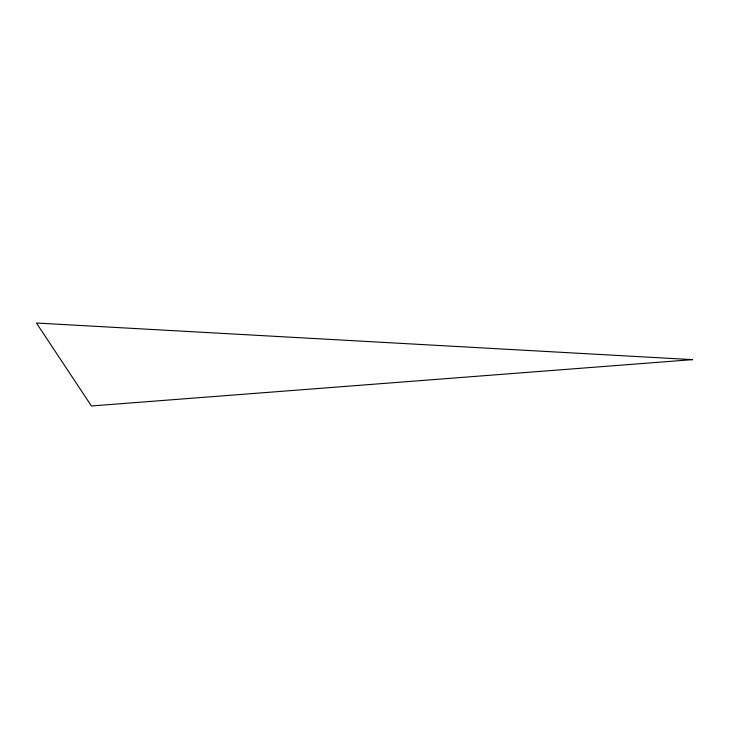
<?xml version="1.0" encoding="UTF-8"?>
<svg xmlns="http://www.w3.org/2000/svg" width="729" height="729" viewBox="0 0 729 729"><rect width="100%" height="100%" fill="white"/><g stroke="black" fill="none" stroke-linecap="round" stroke-linejoin="round"><path stroke-width="1.09" d="M692.55 359.643L91.426 405.971L36.45 323.029L692.55 359.643"/></g></svg>
